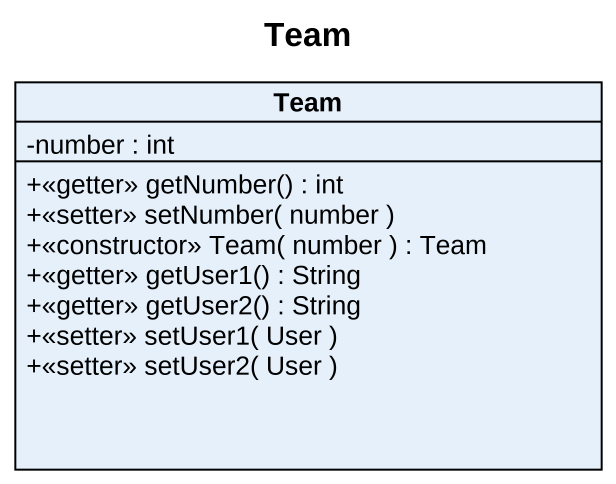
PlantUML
@startuml
title Team
hide circle
hide empty members
skinparam classAttributeIconSize 0
class Team {
  -number : int
  +<<getter>> getNumber() : int
  +<<setter>> setNumber( number )
  +<<constructor>> Team( number ) : Team
  +<<getter>> getUser1() : String
  +<<getter>> getUser2() : String
  +<<setter>> setUser1( User )
  +<<setter>> setUser2( User )
}
@enduml
